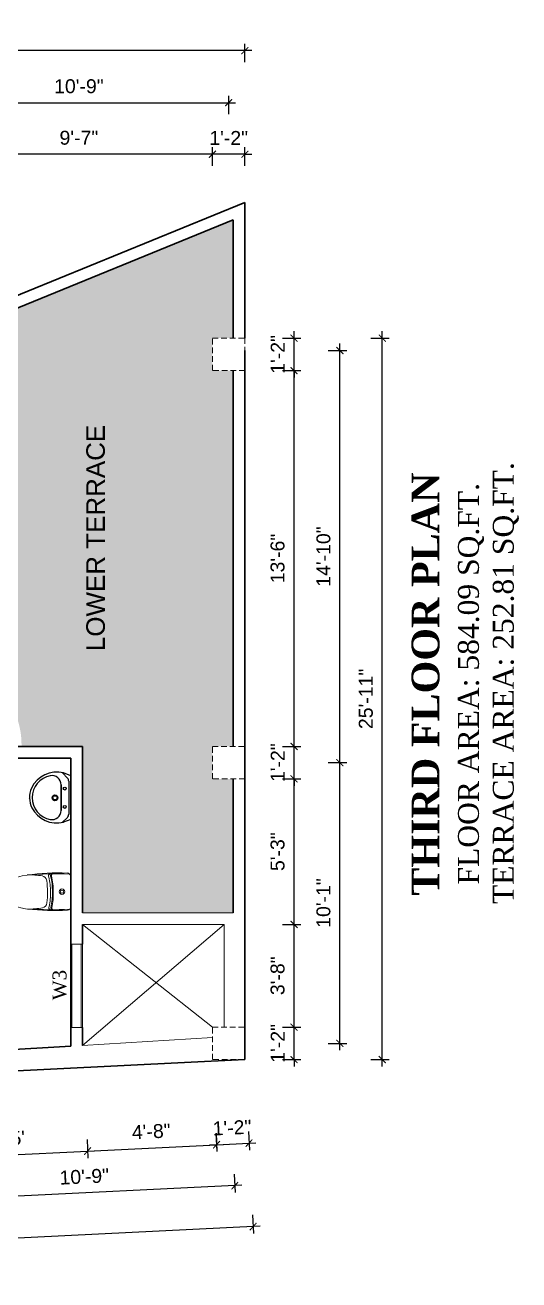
# Model space of a CAD drawing. Header units: inches. Extents: x -4737 to 13205, y 2479 to 13285.
# Drawn here: x -4358 to -4145, y 11752 to 12292 of the extents above; entities that cross this region are included whole.
import ezdxf

# ---------------------------------------------------------------- set-up
doc = ezdxf.new("R2010")
doc.units = ezdxf.units.IN
doc.header["$MEASUREMENT"] = 0
doc.linetypes.add('HIDDEN', pattern=[0.375, 0.25, -0.125])
for name, color, linetype, lineweight in [('A-FURN', 9, 'Continuous', 5), ('hatch-.09', 8, 'Continuous', 9), ('Label', 7, 'Continuous', 13), ('ns_DIMS', 1, 'Continuous', 0), ('ns_TEXT', 7, 'Continuous', 13), ('WALL', 12, 'Continuous', 30), ('wall2', 1, 'Continuous', 15), ('windoow', 4, 'Continuous', 5)]:
    doc.layers.add(name, color=color, linetype=linetype, lineweight=lineweight)
doc.layers.add('furniture', color=253, linetype='Continuous')
doc.styles.add('arial 1000', font='arial.ttf')
doc.styles.add('dim', font='arial.ttf', dxfattribs={"height": 7})
doc.styles.get("Standard").update_dxf_attribs({"font": 'arial.ttf'})
doc.dimstyles.new("1-8'", dxfattribs={"dimtxt": 6, "dimasz": 3, "dimexe": 3, "dimexo": 6, "dimgap": 4, "dimtad": 1, "dimdec": 0, "dimzin": 0, "dimdsep": 46, "dimlunit": 4, "dimtxsty": 'arial 1000', "dimblk": 'ARCHTICK', "dimcen": 8, "dimdle": 3, "dimclrt": 7, "dimazin": 0, "dimtfac": 1, "dimtdec": 0, "dimtix": 1, "dimtmove": 2, "dimatfit": 3, "dimfxl": 5, "dimfxlon": 1, "dimarcsym": 0})

# ---------------------------------------------------------------- blocks, each defined once
blk = doc.blocks.new('A$C2BC6131C')
at = {"layer": 'A-FURN', "color": 8}
for p in [(0, 164), (0, -164)]:
    blk.add_line(p, (0, 0), dxfattribs=at)
for radius in [29.6, 16.1]:
    blk.add_circle((96, 0), radius, dxfattribs=at)
for centre, radius, start, end in [((40, 164), 40, 92.5999, 180), ((197, -4116), 4312, 86.3006, 92.4712), ((155, -2371), 2577, 82.8664, 92.5999), ((793, 24), 602, 165.6185, 182.2533), ((193, 178), 18.2, 343.3813, 66.4724), ((202, 176), 18.8, 342.3593, 95.9315), ((793, 24), 592, 165.6185, 182.2533), ((774, 24), 552, 165.6185, 182.4575), ((218, 172), 24.1, 332.2033, 71.9404), ((321, 116), 60, 100.4701, 174.6079), ((468, -913), 1100, 89.6519, 98.297), ((1633, -8), 1378, 174.6079, 179.6591), ((1633, 8), 1378, 180.3409, 185.3921), ((793, -24), 602, 177.7467, 194.3815), ((793, -24), 592, 177.7467, 194.3815), ((774, -24), 552, 177.5425, 194.3815), ((321, -116), 60, 185.3921, 259.5299), ((40, -164), 40, 180, 267.4001), ((197, 4116), 4312, 267.5288, 273.6994), ((155, 2371), 2577, 267.4001, 277.1336), ((202, -176), 18.8, 264.0685, 17.6407), ((193, -178), 18.2, 293.5276, 16.6187), ((218, -172), 24.1, 288.0596, 27.7967), ((468, 913), 1100, 261.703, 270.3481)]:
    blk.add_arc(centre, radius, start, end, dxfattribs=at)
blk.add_ellipse((441, 0), major_axis=(-289, 0), ratio=0.648116, start_param=1.570796, end_param=4.592942, dxfattribs=at)
blk = doc.blocks.new('A$C2C8E2855')
at = {"color": 3}
for p, q in [((50, -118), (20, -196)), ((530, -118), (50, -118)), ((52, -118), (529, -118)), ((530, -118), (560, -196)), ((77, -154), (19, -208)), ((111, -140), (471, -140)), ((149, -223), (431, -223)), ((431, -223), (149, -223)), ((507, -155), (563, -213))]:
    blk.add_line(p, q, dxfattribs=at)
for centre, radius in [((191, -183), 16.3), ((292, -290), 31.6), ((292, -290), 23), ((391, -183), 16.3)]:
    blk.add_circle(centre, radius, dxfattribs=at)
for centre, radius, start, end in [((318, -270), 307, 166.1751, 244.7296), ((149, -323), 100, 90, 190.5602), ((111, -190), 50, 90, 133.181), ((261, -270), 307, 297.0639, 13.8249), ((431, -323), 100, 349.4398, 90), ((471, -190), 50, 44.5607, 90), ((290, -297), 243, 190.5602, 349.4398), ((290, -319), 250, 245.8071, 296.4628), ((318, -270), 307, 266.589, 266.5936)]:
    blk.add_arc(centre, radius, start, end, dxfattribs=at)
at = {"color": 3, "width": 0.8, "flags": 9}
for tag in ['XSIZE', 'YSIZE']:
    blk.add_attdef(tag, (290, -118), '', height=0.5, dxfattribs=at)
blk = doc.blocks.new('_ArchTick')
at = {"color": 0, "const_width": 0.15}
blk.add_lwpolyline([(-0.5, -0.5), (0.5, 0.5)], dxfattribs=at)
blk = doc.blocks.new('*D1275')
at = {"layer": 'Defpoints', "color": 0, "transparency": 16777216}
for p in [(-4277.36, 12236.7), (-4277.36, 12157.49), (-4263.36, 12157.49)]:
    blk.add_point(p, dxfattribs=at)
at = {"layer": 'ns_DIMS', "color": 0, "lineweight": -2, "transparency": 16777216}
for p, q in [((-4277.36, 12231.7), (-4277.36, 12239.7)), ((-4263.36, 12231.7), (-4263.36, 12239.7)), ((-4277.36, 12236.7), (-4280.36, 12236.7)), ((-4263.36, 12236.7), (-4277.36, 12236.7)), ((-4263.36, 12236.7), (-4260.36, 12236.7))]:
    blk.add_line(p, q, dxfattribs=at)
at = {"layer": 'ns_DIMS', "color": 0, "lineweight": -2, "transparency": 16777216, "xscale": 3, "yscale": 3, "zscale": 3}
blk.add_blockref('_ArchTick', (-4277.36, 12236.7), dxfattribs=at)
at = {"layer": 'ns_DIMS', "color": 0, "lineweight": -2, "transparency": 16777216, "xscale": 3, "yscale": 3, "zscale": 3, "rotation": 180}
blk.add_blockref('_ArchTick', (-4263.36, 12236.7), dxfattribs=at)
at = {"layer": 'ns_DIMS', "color": 7, "transparency": 16777216, "insert": (-4270.36, 12243.71), "char_height": 6, "attachment_point": 5, "style": 'arial 1000'}
blk.add_mtext('1\'-2"', dxfattribs=at)
blk = doc.blocks.new('*D1284')
at = {"layer": 'Defpoints', "color": 0, "transparency": 16777216}
for p in [(-4270.36, 12258.9), (-4399.36, 12157.49), (-4270.36, 12157.49)]:
    blk.add_point(p, dxfattribs=at)
at = {"layer": 'ns_DIMS', "color": 0, "lineweight": -2, "transparency": 16777216}
for p, q in [((-4402.36, 12258.9), (-4267.36, 12258.9)), ((-4399.36, 12253.9), (-4399.36, 12261.9)), ((-4270.36, 12253.9), (-4270.36, 12261.9))]:
    blk.add_line(p, q, dxfattribs=at)
at = {"layer": 'ns_DIMS', "color": 0, "lineweight": -2, "transparency": 16777216, "xscale": 3, "yscale": 3, "zscale": 3, "rotation": 180}
blk.add_blockref('_ArchTick', (-4399.36, 12258.9), dxfattribs=at)
at = {"layer": 'ns_DIMS', "color": 0, "lineweight": -2, "transparency": 16777216, "xscale": 3, "yscale": 3, "zscale": 3}
blk.add_blockref('_ArchTick', (-4270.36, 12258.9), dxfattribs=at)
at = {"layer": 'ns_DIMS', "color": 7, "transparency": 16777216, "insert": (-4334.86, 12265.96), "char_height": 6, "attachment_point": 5, "style": 'arial 1000'}
blk.add_mtext('10\'-9"', dxfattribs=at)
blk = doc.blocks.new('*D1191')
at = {"layer": 'Defpoints', "color": 0, "transparency": 16777216}
for p in [(-4672.01, 12281.32), (-4263.36, 12157.49), (-4672.01, 12048.89)]:
    blk.add_point(p, dxfattribs=at)
at = {"layer": 'ns_DIMS', "color": 0, "lineweight": -2, "transparency": 16777216}
for p, q in [((-4260.36, 12281.32), (-4675.01, 12281.32)), ((-4672.01, 12276.32), (-4672.01, 12284.32)), ((-4263.36, 12276.32), (-4263.36, 12284.32))]:
    blk.add_line(p, q, dxfattribs=at)
at = {"layer": 'ns_DIMS', "color": 0, "lineweight": -2, "transparency": 16777216, "xscale": 3, "yscale": 3, "zscale": 3, "rotation": 180}
blk.add_blockref('_ArchTick', (-4672.01, 12281.32), dxfattribs=at)
at = {"layer": 'ns_DIMS', "color": 0, "lineweight": -2, "transparency": 16777216, "xscale": 3, "yscale": 3, "zscale": 3}
blk.add_blockref('_ArchTick', (-4263.36, 12281.32), dxfattribs=at)
at = {"layer": 'ns_DIMS', "color": 7, "transparency": 16777216, "insert": (-4467.69, 12288.39), "char_height": 6, "attachment_point": 5, "style": 'arial 1000'}
blk.add_mtext('34\'-1"', dxfattribs=at)
blk = doc.blocks.new('*D1200')
at = {"layer": 'Defpoints', "color": 0, "transparency": 16777216}
for p in [(-4263.36, 11860.72), (-4242.22, 11860.72), (-4263.36, 11846.72)]:
    blk.add_point(p, dxfattribs=at)
at = {"layer": 'ns_DIMS', "color": 0, "lineweight": -2, "transparency": 16777216}
for p, q in [((-4247.22, 11860.72), (-4239.22, 11860.72)), ((-4242.22, 11860.72), (-4242.22, 11863.72)), ((-4242.22, 11846.72), (-4242.22, 11860.72)), ((-4247.22, 11846.72), (-4239.22, 11846.72)), ((-4242.22, 11846.72), (-4242.22, 11843.72))]:
    blk.add_line(p, q, dxfattribs=at)
at = {"layer": 'ns_DIMS', "color": 0, "lineweight": -2, "transparency": 16777216, "xscale": 3, "yscale": 3, "zscale": 3}
for p, rotation in [((-4242.22, 11860.72), 270), ((-4242.22, 11846.72), 90)]:
    blk.add_blockref('_ArchTick', p, dxfattribs=dict(at, rotation=rotation))
at = {"layer": 'ns_DIMS', "color": 7, "transparency": 16777216, "insert": (-4249.24, 11853.72), "char_height": 6, "attachment_point": 5, "rotation": 90, "style": 'arial 1000'}
blk.add_mtext('1\'-2"', dxfattribs=at)
blk = doc.blocks.new('*D1201')
at = {"layer": 'Defpoints', "color": 0, "transparency": 16777216}
for p in [(-4263.36, 11904.96), (-4242.22, 11904.96), (-4263.36, 11860.72)]:
    blk.add_point(p, dxfattribs=at)
at = {"layer": 'ns_DIMS', "color": 0, "lineweight": -2, "transparency": 16777216}
for p, q in [((-4242.22, 11857.72), (-4242.22, 11907.96)), ((-4247.22, 11904.96), (-4239.22, 11904.96)), ((-4247.22, 11860.72), (-4239.22, 11860.72))]:
    blk.add_line(p, q, dxfattribs=at)
at = {"layer": 'ns_DIMS', "color": 0, "lineweight": -2, "transparency": 16777216, "xscale": 3, "yscale": 3, "zscale": 3}
for p, rotation in [((-4242.22, 11904.96), 90), ((-4242.22, 11860.72), 270)]:
    blk.add_blockref('_ArchTick', p, dxfattribs=dict(at, rotation=rotation))
at = {"layer": 'ns_DIMS', "color": 7, "transparency": 16777216, "insert": (-4249.29, 11882.84), "char_height": 6, "attachment_point": 5, "rotation": 90, "style": 'arial 1000'}
blk.add_mtext('3\'-8"', dxfattribs=at)
blk = doc.blocks.new('*D1202')
at = {"layer": 'Defpoints', "color": 0, "transparency": 16777216}
for p in [(-4263.36, 11967.63), (-4242.22, 11967.63), (-4263.36, 11904.96)]:
    blk.add_point(p, dxfattribs=at)
at = {"layer": 'ns_DIMS', "color": 0, "lineweight": -2, "transparency": 16777216}
for p, q in [((-4247.22, 11967.63), (-4239.22, 11967.63)), ((-4242.22, 11901.96), (-4242.22, 11970.63)), ((-4247.22, 11904.96), (-4239.22, 11904.96))]:
    blk.add_line(p, q, dxfattribs=at)
at = {"layer": 'ns_DIMS', "color": 0, "lineweight": -2, "transparency": 16777216, "xscale": 3, "yscale": 3, "zscale": 3}
for p, rotation in [((-4242.22, 11967.63), 90), ((-4242.22, 11904.96), 270)]:
    blk.add_blockref('_ArchTick', p, dxfattribs=dict(at, rotation=rotation))
at = {"layer": 'ns_DIMS', "color": 7, "transparency": 16777216, "insert": (-4249.29, 11936.29), "char_height": 6, "attachment_point": 5, "rotation": 90, "style": 'arial 1000'}
blk.add_mtext('5\'-3"', dxfattribs=at)
blk = doc.blocks.new('*D1203')
at = {"layer": 'Defpoints', "color": 0, "transparency": 16777216}
for p in [(-4263.36, 11981.63), (-4242.22, 11981.63), (-4263.36, 11967.63)]:
    blk.add_point(p, dxfattribs=at)
at = {"layer": 'ns_DIMS', "color": 0, "lineweight": -2, "transparency": 16777216}
for p, q in [((-4242.22, 11981.63), (-4242.22, 11984.63)), ((-4247.22, 11981.63), (-4239.22, 11981.63)), ((-4242.22, 11967.63), (-4242.22, 11981.63)), ((-4247.22, 11967.63), (-4239.22, 11967.63)), ((-4242.22, 11967.63), (-4242.22, 11964.63))]:
    blk.add_line(p, q, dxfattribs=at)
at = {"layer": 'ns_DIMS', "color": 0, "lineweight": -2, "transparency": 16777216, "xscale": 3, "yscale": 3, "zscale": 3}
for p, rotation in [((-4242.22, 11981.63), 270), ((-4242.22, 11967.63), 90)]:
    blk.add_blockref('_ArchTick', p, dxfattribs=dict(at, rotation=rotation))
at = {"layer": 'ns_DIMS', "color": 7, "transparency": 16777216, "insert": (-4249.24, 11974.63), "char_height": 6, "attachment_point": 5, "rotation": 90, "style": 'arial 1000'}
blk.add_mtext('1\'-2"', dxfattribs=at)
blk = doc.blocks.new('*D1204')
at = {"layer": 'Defpoints', "color": 0, "transparency": 16777216}
for p in [(-4263.36, 12143.49), (-4242.22, 12143.49), (-4263.36, 11981.63)]:
    blk.add_point(p, dxfattribs=at)
at = {"layer": 'ns_DIMS', "color": 0, "lineweight": -2, "transparency": 16777216}
for p, q in [((-4242.22, 11978.63), (-4242.22, 12146.49)), ((-4247.22, 12143.49), (-4239.22, 12143.49)), ((-4247.22, 11981.63), (-4239.22, 11981.63))]:
    blk.add_line(p, q, dxfattribs=at)
at = {"layer": 'ns_DIMS', "color": 0, "lineweight": -2, "transparency": 16777216, "xscale": 3, "yscale": 3, "zscale": 3}
for p, rotation in [((-4242.22, 12143.49), 90), ((-4242.22, 11981.63), 270)]:
    blk.add_blockref('_ArchTick', p, dxfattribs=dict(at, rotation=rotation))
at = {"layer": 'ns_DIMS', "color": 7, "transparency": 16777216, "insert": (-4249.29, 12062.56), "char_height": 6, "attachment_point": 5, "rotation": 90, "style": 'arial 1000'}
blk.add_mtext('13\'-6"', dxfattribs=at)
blk = doc.blocks.new('*D1205')
at = {"layer": 'Defpoints', "color": 0, "transparency": 16777216}
for p in [(-4263.36, 12157.49), (-4242.22, 12157.49), (-4263.36, 12143.49)]:
    blk.add_point(p, dxfattribs=at)
at = {"layer": 'ns_DIMS', "color": 0, "lineweight": -2, "transparency": 16777216}
for p, q in [((-4247.22, 12157.49), (-4239.22, 12157.49)), ((-4242.22, 12157.49), (-4242.22, 12160.49)), ((-4242.22, 12143.49), (-4242.22, 12157.49)), ((-4247.22, 12143.49), (-4239.22, 12143.49)), ((-4242.22, 12143.49), (-4242.22, 12140.49))]:
    blk.add_line(p, q, dxfattribs=at)
at = {"layer": 'ns_DIMS', "color": 0, "lineweight": -2, "transparency": 16777216, "xscale": 3, "yscale": 3, "zscale": 3}
for p, rotation in [((-4242.22, 12157.49), 270), ((-4242.22, 12143.49), 90)]:
    blk.add_blockref('_ArchTick', p, dxfattribs=dict(at, rotation=rotation))
at = {"layer": 'ns_DIMS', "color": 7, "transparency": 16777216, "insert": (-4249.24, 12150.49), "char_height": 6, "attachment_point": 5, "rotation": 90, "style": 'arial 1000'}
blk.add_mtext('1\'-2"', dxfattribs=at)
blk = doc.blocks.new('*D1206')
at = {"layer": 'Defpoints', "color": 0, "transparency": 16777216}
for p in [(-4263.36, 11974.63), (-4222.47, 11974.63), (-4263.36, 11853.72)]:
    blk.add_point(p, dxfattribs=at)
at = {"layer": 'ns_DIMS', "color": 0, "lineweight": -2, "transparency": 16777216}
for p, q in [((-4222.47, 11850.72), (-4222.47, 11977.63)), ((-4227.47, 11974.63), (-4219.47, 11974.63)), ((-4227.47, 11853.72), (-4219.47, 11853.72))]:
    blk.add_line(p, q, dxfattribs=at)
at = {"layer": 'ns_DIMS', "color": 0, "lineweight": -2, "transparency": 16777216, "xscale": 3, "yscale": 3, "zscale": 3}
for p, rotation in [((-4222.47, 11974.63), 90), ((-4222.47, 11853.72), 270)]:
    blk.add_blockref('_ArchTick', p, dxfattribs=dict(at, rotation=rotation))
at = {"layer": 'ns_DIMS', "color": 7, "transparency": 16777216, "insert": (-4229.53, 11914.17), "char_height": 6, "attachment_point": 5, "rotation": 90, "style": 'arial 1000'}
blk.add_mtext('10\'-1"', dxfattribs=at)
blk = doc.blocks.new('*D1207')
at = {"layer": 'Defpoints', "color": 0, "transparency": 16777216}
for p in [(-4263.36, 12152.17), (-4222.47, 12152.17), (-4263.36, 11974.63)]:
    blk.add_point(p, dxfattribs=at)
at = {"layer": 'ns_DIMS', "color": 0, "lineweight": -2, "transparency": 16777216}
for p, q in [((-4227.47, 12152.17), (-4219.47, 12152.17)), ((-4222.47, 11971.63), (-4222.47, 12155.17)), ((-4227.47, 11974.63), (-4219.47, 11974.63))]:
    blk.add_line(p, q, dxfattribs=at)
at = {"layer": 'ns_DIMS', "color": 0, "lineweight": -2, "transparency": 16777216, "xscale": 3, "yscale": 3, "zscale": 3}
for p, rotation in [((-4222.47, 12152.17), 90), ((-4222.47, 11974.63), 270)]:
    blk.add_blockref('_ArchTick', p, dxfattribs=dict(at, rotation=rotation))
at = {"layer": 'ns_DIMS', "color": 7, "transparency": 16777216, "insert": (-4229.53, 12063.4), "char_height": 6, "attachment_point": 5, "rotation": 90, "style": 'arial 1000'}
blk.add_mtext('14\'-10"', dxfattribs=at)
blk = doc.blocks.new('*D1208')
at = {"layer": 'Defpoints', "color": 0, "transparency": 16777216}
for p in [(-4263.36, 12157.49), (-4204.21, 12157.49), (-4263.36, 11846.72)]:
    blk.add_point(p, dxfattribs=at)
at = {"layer": 'ns_DIMS', "color": 0, "lineweight": -2, "transparency": 16777216}
for p, q in [((-4209.21, 12157.49), (-4201.21, 12157.49)), ((-4204.21, 11843.72), (-4204.21, 12160.49)), ((-4209.21, 11846.72), (-4201.21, 11846.72))]:
    blk.add_line(p, q, dxfattribs=at)
at = {"layer": 'ns_DIMS', "color": 0, "lineweight": -2, "transparency": 16777216, "xscale": 3, "yscale": 3, "zscale": 3}
for p, rotation in [((-4204.21, 12157.49), 90), ((-4204.21, 11846.72), 270)]:
    blk.add_blockref('_ArchTick', p, dxfattribs=dict(at, rotation=rotation))
at = {"layer": 'ns_DIMS', "color": 7, "transparency": 16777216, "insert": (-4211.27, 12002.1), "char_height": 6, "attachment_point": 5, "rotation": 90, "style": 'arial 1000'}
blk.add_mtext('25\'-11"', dxfattribs=at)
blk = doc.blocks.new('*D1285')
at = {"layer": 'Defpoints', "color": 0, "transparency": 16777216}
for p in [(-4392.36, 12236.7), (-4392.36, 12157.49), (-4277.36, 12157.49)]:
    blk.add_point(p, dxfattribs=at)
at = {"layer": 'ns_DIMS', "color": 0, "lineweight": -2, "transparency": 16777216}
for p, q in [((-4392.36, 12231.7), (-4392.36, 12239.7)), ((-4277.36, 12231.7), (-4277.36, 12239.7)), ((-4274.36, 12236.7), (-4395.36, 12236.7))]:
    blk.add_line(p, q, dxfattribs=at)
at = {"layer": 'ns_DIMS', "color": 0, "lineweight": -2, "transparency": 16777216, "xscale": 3, "yscale": 3, "zscale": 3, "rotation": 180}
blk.add_blockref('_ArchTick', (-4392.36, 12236.7), dxfattribs=at)
at = {"layer": 'ns_DIMS', "color": 0, "lineweight": -2, "transparency": 16777216, "xscale": 3, "yscale": 3, "zscale": 3}
blk.add_blockref('_ArchTick', (-4277.36, 12236.7), dxfattribs=at)
at = {"layer": 'ns_DIMS', "color": 7, "transparency": 16777216, "insert": (-4334.86, 12243.76), "char_height": 6, "attachment_point": 5, "style": 'arial 1000'}
blk.add_mtext('9\'-7"', dxfattribs=at)
blk = doc.blocks.new('*D1226')
at = {"layer": 'Defpoints', "color": 0, "transparency": 16777216}
for p in [(-4333.36, 11852.87), (-4392.36, 11840.36), (-4331.11, 11807.34)]:
    blk.add_point(p, dxfattribs=at)
at = {"layer": 'ns_DIMS', "color": 0, "lineweight": -2, "transparency": 16777216}
for p, q in [((-4331.36, 11812.33), (-4330.96, 11804.34)), ((-4393.59, 11804.26), (-4328.12, 11807.49)), ((-4390.84, 11809.4), (-4390.45, 11801.41))]:
    blk.add_line(p, q, dxfattribs=at)
at = {"layer": 'ns_DIMS', "color": 0, "lineweight": -2, "transparency": 16777216, "xscale": 3, "yscale": 3, "zscale": 3}
for p, rotation in [((-4390.59, 11804.41), 182.8202960185423), ((-4331.11, 11807.34), 2.820296018542306)]:
    blk.add_blockref('_ArchTick', p, dxfattribs=dict(at, rotation=rotation))
at = {"layer": 'ns_DIMS', "color": 7, "transparency": 16777216, "insert": (-4361.2, 11812.92), "char_height": 6, "attachment_point": 5, "rotation": 2.8203, "style": 'arial 1000'}
blk.add_mtext("5'", dxfattribs=at)
blk = doc.blocks.new('*D1227')
at = {"layer": 'Defpoints', "color": 0, "transparency": 16777216}
for p in [(-4277.36, 11846.72), (-4263.36, 11846.72), (-4261.59, 11810.76)]:
    blk.add_point(p, dxfattribs=at)
at = {"layer": 'ns_DIMS', "color": 0, "lineweight": -2, "transparency": 16777216}
for p, q in [((-4261.84, 11815.76), (-4261.45, 11807.77)), ((-4275.56, 11810.07), (-4278.56, 11809.93)), ((-4275.8, 11815.07), (-4275.41, 11807.08)), ((-4275.56, 11810.07), (-4261.59, 11810.76)), ((-4261.59, 11810.76), (-4258.6, 11810.91))]:
    blk.add_line(p, q, dxfattribs=at)
at = {"layer": 'ns_DIMS', "color": 0, "lineweight": -2, "transparency": 16777216, "xscale": 3, "yscale": 3, "zscale": 3}
for p, rotation in [((-4275.56, 11810.07), 2.820296018542328), ((-4261.59, 11810.76), 182.8202960185423)]:
    blk.add_blockref('_ArchTick', p, dxfattribs=dict(at, rotation=rotation))
at = {"layer": 'ns_DIMS', "color": 7, "transparency": 16777216, "insert": (-4268.92, 11817.42), "char_height": 6, "attachment_point": 5, "rotation": 2.8203, "style": 'arial 1000'}
blk.add_mtext('1\'-2"', dxfattribs=at)
blk = doc.blocks.new('*D1228')
at = {"layer": 'Defpoints', "color": 0, "transparency": 16777216}
for p in [(-4333.36, 11852.87), (-4277.36, 11846.03), (-4275.59, 11810.07)]:
    blk.add_point(p, dxfattribs=at)
at = {"layer": 'ns_DIMS', "color": 0, "lineweight": -2, "transparency": 16777216}
for p, q in [((-4334.11, 11807.19), (-4272.6, 11810.22)), ((-4331.36, 11812.33), (-4330.96, 11804.34)), ((-4275.84, 11815.07), (-4275.45, 11807.08))]:
    blk.add_line(p, q, dxfattribs=at)
at = {"layer": 'ns_DIMS', "color": 0, "lineweight": -2, "transparency": 16777216, "xscale": 3, "yscale": 3, "zscale": 3}
for p, rotation in [((-4275.59, 11810.07), 2.820296018542306), ((-4331.11, 11807.34), 182.8202960185423)]:
    blk.add_blockref('_ArchTick', p, dxfattribs=dict(at, rotation=rotation))
at = {"layer": 'ns_DIMS', "color": 7, "transparency": 16777216, "insert": (-4303.7, 11815.76), "char_height": 6, "attachment_point": 5, "rotation": 2.8203, "style": 'arial 1000'}
blk.add_mtext('4\'-8"', dxfattribs=at)
blk = doc.blocks.new('*D1229')
at = {"layer": 'Defpoints', "color": 0, "transparency": 16777216}
for p in [(-4270.36, 11846.72), (-4399.36, 11840.36), (-4396.69, 11786.09)]:
    blk.add_point(p, dxfattribs=at)
at = {"layer": 'ns_DIMS', "color": 0, "lineweight": -2, "transparency": 16777216}
for p, q in [((-4267.94, 11797.43), (-4267.54, 11789.44)), ((-4264.69, 11792.59), (-4399.69, 11785.94)), ((-4396.94, 11791.08), (-4396.54, 11783.09))]:
    blk.add_line(p, q, dxfattribs=at)
at = {"layer": 'ns_DIMS', "color": 0, "lineweight": -2, "transparency": 16777216, "xscale": 3, "yscale": 3, "zscale": 3}
for p, rotation in [((-4267.69, 11792.44), 2.820296018637451), ((-4396.69, 11786.09), 182.8202960186374)]:
    blk.add_blockref('_ArchTick', p, dxfattribs=dict(at, rotation=rotation))
at = {"layer": 'ns_DIMS', "color": 7, "transparency": 16777216, "insert": (-4332.54, 11796.32), "char_height": 6, "attachment_point": 5, "rotation": 2.8203, "style": 'arial 1000'}
blk.add_mtext('10\'-9"', dxfattribs=at)
blk = doc.blocks.new('*D1230')
at = {"layer": 'Defpoints', "color": 0, "transparency": 16777216}
for p in [(-4263.36, 11846.72), (-4668.87, 11826.74), (-4665.33, 11754.83)]:
    blk.add_point(p, dxfattribs=at)
at = {"layer": 'ns_DIMS', "color": 0, "lineweight": -2, "transparency": 16777216}
for p, q in [((-4260.07, 11779.8), (-4259.67, 11771.81)), ((-4256.83, 11774.95), (-4668.33, 11754.68)), ((-4665.58, 11759.82), (-4665.18, 11751.83))]:
    blk.add_line(p, q, dxfattribs=at)
at = {"layer": 'ns_DIMS', "color": 0, "lineweight": -2, "transparency": 16777216, "xscale": 3, "yscale": 3, "zscale": 3}
for p, rotation in [((-4259.82, 11774.81), 2.820296018637851), ((-4665.33, 11754.83), 182.8202960186379)]:
    blk.add_blockref('_ArchTick', p, dxfattribs=dict(at, rotation=rotation))
at = {"layer": 'ns_DIMS', "color": 7, "transparency": 16777216, "insert": (-4462.92, 11771.88), "char_height": 6, "attachment_point": 5, "rotation": 2.8203, "style": 'arial 1000'}
blk.add_mtext('33\'-10"', dxfattribs=at)

msp = doc.modelspace()

# ---------------------------------------------------------------- hatches: boundary and pattern name
at = {"layer": 'hatch-.09'}
h = msp.add_hatch(dxfattribs=at)
h.set_pattern_fill('ANGLE', color=256, scale=15, angle=90)
h.set_pattern_definition([(90, (533.989, 7743.285), (-4.125, 1e-15), [3, -1.125]), (180, (533.989, 7743.285), (-2e-15, -4.125), [3, -1.125])])
h.paths.add_polyline_path([(-4393.15, 12157.49), (-4392.36, 12157.49), (-4392.36, 12143.49), (-4392.51, 12017.63), (-4394.1, 12017.63), (-4394.1, 12016.83, -0.415432), (-4359.56, 11982.47), (-4359.56, 11981.63), (-4333.36, 11981.63), (-4333.36, 11909.96), (-4268.36, 11909.96), (-4268.36, 11967.63), (-4277.36, 11967.63), (-4277.36, 11981.63), (-4268.36, 11981.63), (-4268.36, 12143.49), (-4277.36, 12143.49), (-4277.36, 12157.49), (-4268.36, 12157.49), (-4268.36, 12208.5)])
h.paths.add_polyline_path([(-4319.17, 12020.56), (-4319.17, 12122.05), (-4335.66, 12122.05), (-4335.66, 12020.56)], flags=24)

# ---------------------------------------------------------------- linework, layer by layer
at = {"layer": 'ns_DIMS', "linetype": 'HIDDEN', "ltscale": 10}
for points in [[(-4277.36, 12143.49), (-4277.36, 12157.49), (-4263.36, 12157.49), (-4263.36, 12143.49)], [(-4277.36, 11967.63), (-4277.36, 11981.63), (-4263.36, 11981.63), (-4263.36, 11967.63)], [(-4277.36, 11846.72), (-4277.36, 11860.72), (-4263.36, 11860.72), (-4263.36, 11846.72)]]:
    msp.add_lwpolyline(points, close=True, dxfattribs=at)
at = {"layer": 'WALL'}
for p, q in [((-4406.36, 12157.49), (-4263.36, 12215.95)), ((-4263.36, 12215.95), (-4263.36, 12157.49)), ((-4393.15, 12157.49), (-4268.36, 12208.5)), ((-4268.36, 12208.5), (-4268.36, 12157.49)), ((-4263.36, 11846.72), (-4263.36, 12152.17)), ((-4268.36, 11981.63), (-4268.36, 12143.49)), ((-4333.36, 11981.63), (-4392.36, 11981.63)), ((-4333.36, 11909.96), (-4333.36, 11981.63)), ((-4338.36, 11976.63), (-4392.36, 11976.63)), ((-4338.36, 11896.49), (-4338.36, 11976.63)), ((-4268.36, 11909.96), (-4268.36, 11967.63)), ((-4338.36, 11937.61), (-4338.36, 11853.58)), ((-4333.36, 11896.49), (-4333.36, 11904.96)), ((-4338.36, 11852.57), (-4338.36, 11860.49)), ((-4333.36, 11852.87), (-4333.36, 11860.49)), ((-4403.84, 11848.56), (-4338.36, 11852.57)), ((-4403.36, 11839.82), (-4263.36, 11846.72))]:
    msp.add_line(p, q, dxfattribs=at)
at = {"layer": 'wall2'}
for p, q in [((-4268.36, 11909.96), (-4333.36, 11909.96)), ((-4272.36, 11904.96), (-4333.36, 11904.96)), ((-4277.36, 11860.72), (-4333.36, 11904.96)), ((-4333.34, 11852.87), (-4272.36, 11904.96)), ((-4272.36, 11860.72), (-4272.36, 11904.96)), ((-4263.36, 11904.96), (-4263.36, 11904.96)), ((-4333.36, 11896.49), (-4338.36, 11896.49)), ((-4338.36, 11860.49), (-4338.36, 11896.49)), ((-4333.86, 11896.49), (-4333.86, 11860.49)), ((-4333.36, 11860.49), (-4333.36, 11896.49)), ((-4333.36, 11860.49), (-4338.36, 11860.49)), ((-4333.36, 11852.87), (-4277.36, 11856.3))]:
    msp.add_line(p, q, dxfattribs=at)
at = {"layer": 'windoow'}
for p, q in [((-4337.86, 11896.49), (-4337.86, 11860.49)), ((-4333.86, 11896.49), (-4333.86, 11860.49))]:
    msp.add_line(p, q, dxfattribs=at)

# ---------------------------------------------------------------- block references
at = {"layer": 'furniture'}
for name, p, xscale, yscale, zscale, rotation in [('A$C2C8E2855', (-4333.73, 11970.99), 0.03937007870990783, 0.03937007870990783, 0.03937007870990783, 270), ('A$C2BC6131C', (-4338.36, 11919.09), -0.03937007859349251, 0.03937007859349251, 0.03937007859349251, 0.5436105356555121)]:
    msp.add_blockref(name, p, dxfattribs=dict(at, xscale=xscale, yscale=yscale, zscale=zscale, rotation=rotation))

# ---------------------------------------------------------------- texts
at = {"layer": 'Label', "color": 5, "linetype": 'ByBlock', "insert": (-4331.68, 12071.42), "char_height": 8, "width": 128.1585, "attachment_point": 2, "rotation": 90, "style": 'dim'}
msp.add_mtext('LOWER TERRACE', dxfattribs=at)
at = {"layer": 'ns_TEXT', "attachment_point": 1, "rotation": 90}
for s, width, heights, insert, char_height in [('\\pi99.25741;{\\fTimes New Roman|b1|i0|c0|p18;\\H0.83333x;THIRD FLOOR PLAN\\fTimes New Roman|b0|i0|c0|p18;\\H1.2x;\\P\\pi104.04778;\\H0.625x;FLOOR AREA: 584.09 SQ.FT.\\P\\pi95.65451;TERRACE AREA: 252.81 SQ.FT.}', 376.0257, [72.58], (-4191.62, 11818.08), 14.4), ('\\pi4.90032;{\\fTimes New Roman|b0|i0|c0|p18;W3}', 21.7401, [4.46], (-4346.22, 11867.39), 6)]:
    msp.add_mtext_dynamic_manual_height_columns(s, width=width, gutter_width=72, heights=heights, dxfattribs=dict(at, insert=insert, char_height=char_height))

# ---------------------------------------------------------------- dimensions: what is measured, and where the dimension line sits
at = {"layer": 'ns_DIMS'}
for base, p1, p2, angle, picture, middle in [((-4672.01, 12281.32), (-4263.36, 12157.49), (-4672.01, 12048.89), 180, '*D1191', (-4467.69, 12288.39)), ((-4270.36, 12258.9), (-4399.36, 12157.49), (-4270.36, 12157.49), 180, '*D1284', (-4334.86, 12265.96)), ((-4392.36, 12236.7), (-4277.36, 12157.49), (-4392.36, 12157.49), 180, '*D1285', (-4334.86, 12243.76)), ((-4277.36, 12236.7), (-4263.36, 12157.49), (-4277.36, 12157.49), 180, '*D1275', (-4270.36, 12243.71)), ((-4242.22, 12157.49), (-4263.36, 12143.49), (-4263.36, 12157.49), 90, '*D1205', (-4249.24, 12150.49)), ((-4204.21, 12157.49), (-4263.36, 11846.72), (-4263.36, 12157.49), 90, '*D1208', (-4211.27, 12002.1)), ((-4222.47, 12152.17), (-4263.36, 11974.63), (-4263.36, 12152.17), 90, '*D1207', (-4229.53, 12063.4)), ((-4242.22, 12143.49), (-4263.36, 11981.63), (-4263.36, 12143.49), 90, '*D1204', (-4249.29, 12062.56)), ((-4242.22, 11981.63), (-4263.36, 11967.63), (-4263.36, 11981.63), 90, '*D1203', (-4249.24, 11974.63)), ((-4222.47, 11974.63), (-4263.36, 11853.72), (-4263.36, 11974.63), 90, '*D1206', (-4229.53, 11914.17)), ((-4242.22, 11967.63), (-4263.36, 11904.96), (-4263.36, 11967.63), 90, '*D1202', (-4249.29, 11936.29)), ((-4242.22, 11904.96), (-4263.36, 11860.72), (-4263.36, 11904.96), 90, '*D1201', (-4249.29, 11882.84)), ((-4242.22, 11860.72), (-4263.36, 11846.72), (-4263.36, 11860.72), 90, '*D1200', (-4249.24, 11853.72)), ((-4331.11, 11807.34), (-4392.36, 11840.36), (-4333.36, 11852.87), 182.8203, '*D1226', (-4361.2, 11812.92)), ((-4275.59, 11810.07), (-4333.36, 11852.87), (-4277.36, 11846.03), 182.8203, '*D1228', (-4303.7, 11815.76)), ((-4261.59, 11810.76), (-4277.36, 11846.72), (-4263.36, 11846.72), 182.8203, '*D1227', (-4268.92, 11817.42))]:
    dim = msp.add_linear_dim(base=base, p1=p1, p2=p2, angle=angle, dimstyle="1-8'", dxfattribs=at)
    dim.commit()
    dim.dimension.update_dxf_attribs({"geometry": picture, "text_midpoint": middle})
for p1, p2, distance, picture, middle in [((-4263.36, 11846.72), (-4668.87, 11826.74), 72, '*D1230', (-4462.92, 11771.88)), ((-4270.36, 11846.72), (-4399.36, 11840.36), 54.34, '*D1229', (-4332.54, 11796.32))]:
    dim = msp.add_aligned_dim(p1=p1, p2=p2, distance=distance, dimstyle="1-8'", dxfattribs=at)
    dim.commit()
    dim.dimension.update_dxf_attribs({"geometry": picture, "text_midpoint": middle})

doc.saveas('drawing.dxf')
